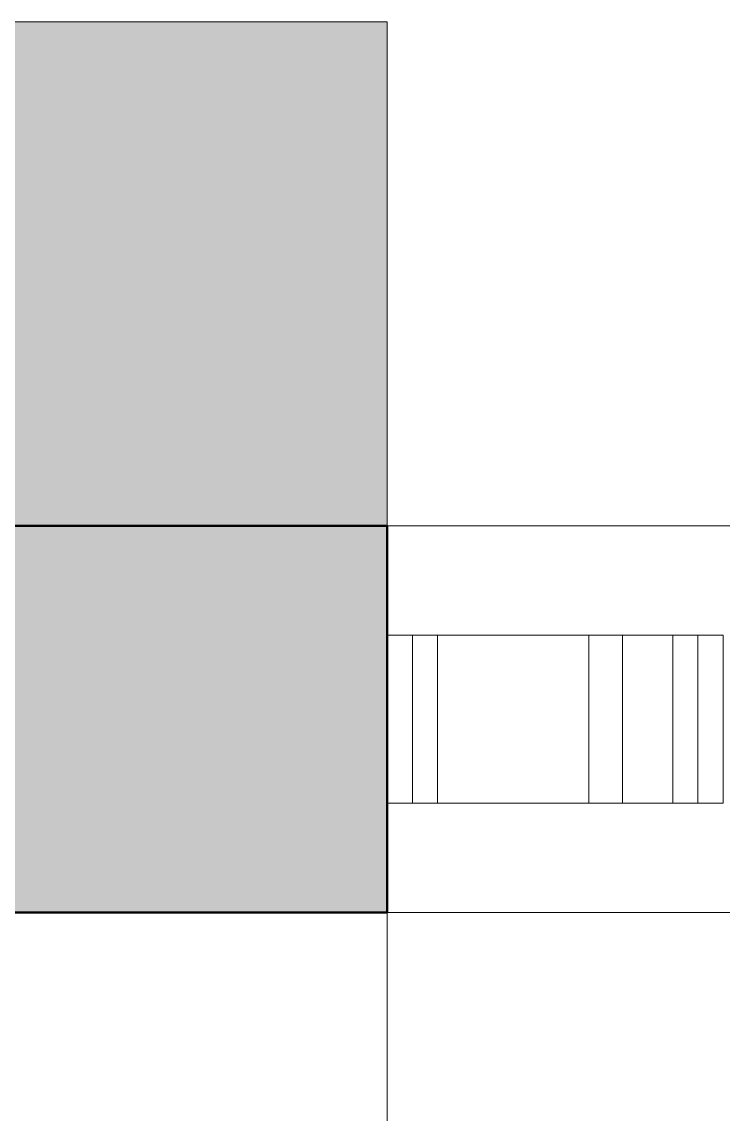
# Model space of a CAD drawing. Header units: inches. Extents: x 22 to 382261, y 22 to 371281.
# Drawn here: x 111441 to 111859, y 254545 to 255195 of the extents above; entities that cross this region are included whole.
import ezdxf

# ---------------------------------------------------------------- set-up
doc = ezdxf.new("R2010")
doc.units = ezdxf.units.IN
doc.header["$MEASUREMENT"] = 0
for name, color, linetype, lineweight in [('A-FLOR', 192, 'Continuous', 9), ('A-GLAZ-CURT', 52, 'Continuous', 9), ('A-WALL', 113, 'Continuous', 9), ('A-WALL-PATT', 111, 'Continuous', 9), ('Q-CASE', 31, 'Continuous', 9)]:
    doc.layers.add(name, color=color, linetype=linetype, lineweight=lineweight)

# ---------------------------------------------------------------- blocks, each defined once
blk = doc.blocks.new('Casework 23 - Casework 23-687365-01-Ground floor DIMENSION PLAN')
at = {"layer": 'Q-CASE'}
h = blk.add_hatch(color=256, dxfattribs=at)
h.paths.add_polyline_path([(-12668.8, 6768.19), (-12668.8, 7298.19), (-13198.8, 7298.19), (-13198.8, 6768.19)])
h.paths.add_polyline_path([(-19558.8, 6768.19), (-19558.8, 7298.19), (-20078.8, 7298.19), (-20078.8, 6768.19), (-19939.19, 6768.19)])
h.paths.add_polyline_path([(-27228.8, 6768.19), (-26698.8, 6768.19), (-26698.8, 7298.19), (-27228.8, 7298.19)])
h.paths.add_polyline_path([(-22798.8, 6768.19), (-22278.8, 6768.19), (-22278.8, 7298.19), (-22798.8, 7298.19)])
at = {"layer": 'Q-CASE', "lineweight": 18}
for p, q in [((-22278.8, 7298.19), (-22798.8, 7298.19)), ((-22278.8, 6768.19), (-22278.8, 7298.19)), ((-22798.8, 6768.19), (-22278.8, 6768.19))]:
    blk.add_line(p, q, dxfattribs=at)
blk = doc.blocks.new('s-wall - s-wall-779407-01-Ground floor DIMENSION PLAN')
at = {"layer": 'A-GLAZ-CURT'}
for p, q in [((-100, 50), (-85, 50)), ((-85, 50), (-100, 50)), ((-85, 50), (-70, 50)), ((-70, 50), (-85, 50)), ((-85, 50), (-70, 50)), ((-70, 50), (-85, 50)), ((-85, -50), (-85, 50)), ((-85, 50), (-85, -50)), ((-85, 50), (-70, 50)), ((-70, 50), (-85, 50)), ((-85, -50), (-85, 50)), ((-85, 50), (-85, -50)), ((20, 50), (-70, 50)), ((-70, 50), (20, 50)), ((-70, 50), (20, 50)), ((20, 50), (-70, 50)), ((-70, -50), (-70, 50)), ((-70, 50), (-70, -50)), ((-70, 50), (-70, -50)), ((-70, 50), (-70, -50)), ((-69.7, 50), (20, 50)), ((20, 50), (-69.7, 50)), ((-69.7, 50), (20, 50)), ((20, 50), (-69.7, 50)), ((-69.7, 50), (20, 50)), ((20, 50), (-69.7, 50)), ((20, 50), (40, 50)), ((40, 50), (20, 50)), ((20, 50), (40, 50)), ((40, 50), (20, 50)), ((20, 50), (40, 50)), ((40, 50), (20, 50)), ((20, -50), (20, 50)), ((20, -50), (20, 50)), ((20, 50), (20, -50)), ((20, 50), (20, -50)), ((40, 50), (70, 50)), ((70, 50), (40, 50)), ((40, 50), (70, 50)), ((70, 50), (40, 50)), ((40, 50), (70, 50)), ((70, 50), (40, 50)), ((40, 50), (70, 50)), ((70, 50), (40, 50)), ((40, -50), (40, 50)), ((40, 50), (40, -50)), ((70, 50), (85, 50)), ((85, 50), (70, 50)), ((70, 50), (85, 50)), ((85, 50), (70, 50)), ((70, 50), (85, 50)), ((85, 50), (70, 50)), ((70, 50), (70, -50)), ((70, 50), (70, -50)), ((85, 50), (100, 50)), ((100, 50), (85, 50)), ((85, 50), (85, -50)), ((85, 50), (85, -50)), ((85, 50), (85, -50)), ((85, 50), (85, -50)), ((100, 50), (100, -50)), ((100, 50), (100, -50)), ((-100, -50), (-85, -50)), ((-85, -50), (-100, -50)), ((-85, -50), (-70, -50)), ((-70, -50), (-85, -50)), ((-85, -50), (-70, -50)), ((-70, -50), (-85, -50)), ((-85, -50), (-70, -50)), ((-70, -50), (-85, -50)), ((20, -50), (-70, -50)), ((-70, -50), (20, -50)), ((-70, -50), (20, -50)), ((20, -50), (-70, -50)), ((-69.7, -50), (20, -50)), ((20, -50), (-69.7, -50)), ((-69.7, -50), (20, -50)), ((20, -50), (-69.7, -50)), ((-69.7, -50), (20, -50)), ((20, -50), (-69.7, -50)), ((20, -50), (40, -50)), ((40, -50), (20, -50)), ((20, -50), (40, -50)), ((40, -50), (20, -50)), ((20, -50), (40, -50)), ((40, -50), (20, -50)), ((40, -50), (70, -50)), ((70, -50), (40, -50)), ((40, -50), (70, -50)), ((70, -50), (40, -50)), ((40, -50), (70, -50)), ((70, -50), (40, -50)), ((40, -50), (70, -50)), ((70, -50), (40, -50)), ((70, -50), (85, -50)), ((85, -50), (70, -50)), ((70, -50), (85, -50)), ((85, -50), (70, -50)), ((70, -50), (85, -50)), ((85, -50), (70, -50)), ((85, -50), (100, -50)), ((100, -50), (85, -50))]:
    blk.add_line(p, q, dxfattribs=at)
blk = doc.blocks.new('s-wall - s-wall-V42-01-Ground floor DIMENSION PLAN')
at = {"layer": 'A-GLAZ-CURT'}
for p, q in [((-100, 50), (-85, 50)), ((-85, 50), (-100, 50)), ((-85, 50), (-70, 50)), ((-70, 50), (-85, 50)), ((-85, 50), (-70, 50)), ((-70, 50), (-85, 50)), ((-85, -50), (-85, 50)), ((-85, 50), (-85, -50)), ((-85, 50), (-70, 50)), ((-70, 50), (-85, 50)), ((-85, -50), (-85, 50)), ((-85, 50), (-85, -50)), ((20, 50), (-70, 50)), ((-70, 50), (20, 50)), ((-70, 50), (20, 50)), ((20, 50), (-70, 50)), ((-70, -50), (-70, 50)), ((-70, 50), (-70, -50)), ((-70, 50), (-70, -50)), ((-70, 50), (-70, -50)), ((-69.7, 50), (20, 50)), ((20, 50), (-69.7, 50)), ((-69.7, 50), (20, 50)), ((20, 50), (-69.7, 50)), ((-69.7, 50), (20, 50)), ((20, 50), (-69.7, 50)), ((20, 50), (40, 50)), ((40, 50), (20, 50)), ((20, 50), (40, 50)), ((40, 50), (20, 50)), ((20, 50), (40, 50)), ((40, 50), (20, 50)), ((20, -50), (20, 50)), ((20, -50), (20, 50)), ((20, 50), (20, -50)), ((20, 50), (20, -50)), ((40, 50), (70, 50)), ((70, 50), (40, 50)), ((40, 50), (70, 50)), ((70, 50), (40, 50)), ((40, 50), (70, 50)), ((70, 50), (40, 50)), ((40, 50), (70, 50)), ((70, 50), (40, 50)), ((40, -50), (40, 50)), ((40, 50), (40, -50)), ((70, 50), (85, 50)), ((85, 50), (70, 50)), ((70, 50), (85, 50)), ((85, 50), (70, 50)), ((70, 50), (85, 50)), ((85, 50), (70, 50)), ((70, 50), (70, -50)), ((70, 50), (70, -50)), ((85, 50), (100, 50)), ((100, 50), (85, 50)), ((85, 50), (85, -50)), ((85, 50), (85, -50)), ((85, 50), (85, -50)), ((85, 50), (85, -50)), ((100, 50), (100, -50)), ((100, 50), (100, -50)), ((-100, -50), (-85, -50)), ((-85, -50), (-100, -50)), ((-85, -50), (-70, -50)), ((-70, -50), (-85, -50)), ((-85, -50), (-70, -50)), ((-70, -50), (-85, -50)), ((-85, -50), (-70, -50)), ((-70, -50), (-85, -50)), ((20, -50), (-70, -50)), ((-70, -50), (20, -50)), ((-70, -50), (20, -50)), ((20, -50), (-70, -50)), ((-69.7, -50), (20, -50)), ((20, -50), (-69.7, -50)), ((-69.7, -50), (20, -50)), ((20, -50), (-69.7, -50)), ((-69.7, -50), (20, -50)), ((20, -50), (-69.7, -50)), ((20, -50), (40, -50)), ((40, -50), (20, -50)), ((20, -50), (40, -50)), ((40, -50), (20, -50)), ((20, -50), (40, -50)), ((40, -50), (20, -50)), ((40, -50), (70, -50)), ((70, -50), (40, -50)), ((40, -50), (70, -50)), ((70, -50), (40, -50)), ((40, -50), (70, -50)), ((70, -50), (40, -50)), ((40, -50), (70, -50)), ((70, -50), (40, -50)), ((70, -50), (85, -50)), ((85, -50), (70, -50)), ((70, -50), (85, -50)), ((85, -50), (70, -50)), ((70, -50), (85, -50)), ((85, -50), (70, -50)), ((85, -50), (100, -50)), ((100, -50), (85, -50))]:
    blk.add_line(p, q, dxfattribs=at)
blk = doc.blocks.new('s-wall - s-wall-V53-01-Ground floor DIMENSION PLAN')
at = {"layer": 'A-GLAZ-CURT'}
for p, q in [((-100, 50), (-85, 50)), ((-85, 50), (-100, 50)), ((-85, 50), (-70, 50)), ((-70, 50), (-85, 50)), ((-85, 50), (-70, 50)), ((-70, 50), (-85, 50)), ((-85, -50), (-85, 50)), ((-85, 50), (-85, -50)), ((-85, 50), (-70, 50)), ((-70, 50), (-85, 50)), ((-85, -50), (-85, 50)), ((-85, 50), (-85, -50)), ((20, 50), (-70, 50)), ((-70, 50), (20, 50)), ((-70, 50), (20, 50)), ((20, 50), (-70, 50)), ((-70, -50), (-70, 50)), ((-70, 50), (-70, -50)), ((-70, 50), (-70, -50)), ((-70, 50), (-70, -50)), ((-69.7, 50), (20, 50)), ((20, 50), (-69.7, 50)), ((-69.7, 50), (20, 50)), ((20, 50), (-69.7, 50)), ((-69.7, 50), (20, 50)), ((20, 50), (-69.7, 50)), ((20, 50), (40, 50)), ((40, 50), (20, 50)), ((20, 50), (40, 50)), ((40, 50), (20, 50)), ((20, 50), (40, 50)), ((40, 50), (20, 50)), ((20, -50), (20, 50)), ((20, -50), (20, 50)), ((20, 50), (20, -50)), ((20, 50), (20, -50)), ((40, 50), (70, 50)), ((70, 50), (40, 50)), ((40, 50), (70, 50)), ((70, 50), (40, 50)), ((40, 50), (70, 50)), ((70, 50), (40, 50)), ((40, 50), (70, 50)), ((70, 50), (40, 50)), ((40, -50), (40, 50)), ((40, 50), (40, -50)), ((70, 50), (85, 50)), ((85, 50), (70, 50)), ((70, 50), (85, 50)), ((85, 50), (70, 50)), ((70, 50), (85, 50)), ((85, 50), (70, 50)), ((70, 50), (70, -50)), ((70, 50), (70, -50)), ((85, 50), (100, 50)), ((100, 50), (85, 50)), ((85, 50), (85, -50)), ((85, 50), (85, -50)), ((85, 50), (85, -50)), ((85, 50), (85, -50)), ((100, 50), (100, -50)), ((100, 50), (100, -50)), ((-100, -50), (-85, -50)), ((-85, -50), (-100, -50)), ((-85, -50), (-70, -50)), ((-70, -50), (-85, -50)), ((-85, -50), (-70, -50)), ((-70, -50), (-85, -50)), ((-85, -50), (-70, -50)), ((-70, -50), (-85, -50)), ((20, -50), (-70, -50)), ((-70, -50), (20, -50)), ((-70, -50), (20, -50)), ((20, -50), (-70, -50)), ((-69.7, -50), (20, -50)), ((20, -50), (-69.7, -50)), ((-69.7, -50), (20, -50)), ((20, -50), (-69.7, -50)), ((-69.7, -50), (20, -50)), ((20, -50), (-69.7, -50)), ((20, -50), (40, -50)), ((40, -50), (20, -50)), ((20, -50), (40, -50)), ((40, -50), (20, -50)), ((20, -50), (40, -50)), ((40, -50), (20, -50)), ((40, -50), (70, -50)), ((70, -50), (40, -50)), ((40, -50), (70, -50)), ((70, -50), (40, -50)), ((40, -50), (70, -50)), ((70, -50), (40, -50)), ((40, -50), (70, -50)), ((70, -50), (40, -50)), ((70, -50), (85, -50)), ((85, -50), (70, -50)), ((70, -50), (85, -50)), ((85, -50), (70, -50)), ((70, -50), (85, -50)), ((85, -50), (70, -50)), ((85, -50), (100, -50)), ((100, -50), (85, -50))]:
    blk.add_line(p, q, dxfattribs=at)
blk = doc.blocks.new('s-wall - s-wall-V64-01-Ground floor DIMENSION PLAN')
at = {"layer": 'A-GLAZ-CURT'}
for p, q in [((-100, 50), (-85, 50)), ((-85, 50), (-100, 50)), ((-85, 50), (-70, 50)), ((-70, 50), (-85, 50)), ((-85, 50), (-70, 50)), ((-70, 50), (-85, 50)), ((-85, -50), (-85, 50)), ((-85, 50), (-85, -50)), ((-85, 50), (-70, 50)), ((-70, 50), (-85, 50)), ((-85, -50), (-85, 50)), ((-85, 50), (-85, -50)), ((20, 50), (-70, 50)), ((-70, 50), (20, 50)), ((-70, 50), (20, 50)), ((20, 50), (-70, 50)), ((-70, -50), (-70, 50)), ((-70, 50), (-70, -50)), ((-70, 50), (-70, -50)), ((-70, 50), (-70, -50)), ((-69.7, 50), (20, 50)), ((20, 50), (-69.7, 50)), ((-69.7, 50), (20, 50)), ((20, 50), (-69.7, 50)), ((-69.7, 50), (20, 50)), ((20, 50), (-69.7, 50)), ((20, 50), (40, 50)), ((40, 50), (20, 50)), ((20, 50), (40, 50)), ((40, 50), (20, 50)), ((20, 50), (40, 50)), ((40, 50), (20, 50)), ((20, -50), (20, 50)), ((20, -50), (20, 50)), ((20, 50), (20, -50)), ((20, 50), (20, -50)), ((40, 50), (70, 50)), ((70, 50), (40, 50)), ((40, 50), (70, 50)), ((70, 50), (40, 50)), ((40, 50), (70, 50)), ((70, 50), (40, 50)), ((40, 50), (70, 50)), ((70, 50), (40, 50)), ((40, -50), (40, 50)), ((40, 50), (40, -50)), ((70, 50), (85, 50)), ((85, 50), (70, 50)), ((70, 50), (85, 50)), ((85, 50), (70, 50)), ((70, 50), (85, 50)), ((85, 50), (70, 50)), ((70, 50), (70, -50)), ((70, 50), (70, -50)), ((85, 50), (100, 50)), ((100, 50), (85, 50)), ((85, 50), (85, -50)), ((85, 50), (85, -50)), ((85, 50), (85, -50)), ((85, 50), (85, -50)), ((100, 50), (100, -50)), ((100, 50), (100, -50)), ((-100, -50), (-85, -50)), ((-85, -50), (-100, -50)), ((-85, -50), (-70, -50)), ((-70, -50), (-85, -50)), ((-85, -50), (-70, -50)), ((-70, -50), (-85, -50)), ((-85, -50), (-70, -50)), ((-70, -50), (-85, -50)), ((20, -50), (-70, -50)), ((-70, -50), (20, -50)), ((-70, -50), (20, -50)), ((20, -50), (-70, -50)), ((-69.7, -50), (20, -50)), ((20, -50), (-69.7, -50)), ((-69.7, -50), (20, -50)), ((20, -50), (-69.7, -50)), ((-69.7, -50), (20, -50)), ((20, -50), (-69.7, -50)), ((20, -50), (40, -50)), ((40, -50), (20, -50)), ((20, -50), (40, -50)), ((40, -50), (20, -50)), ((20, -50), (40, -50)), ((40, -50), (20, -50)), ((40, -50), (70, -50)), ((70, -50), (40, -50)), ((40, -50), (70, -50)), ((70, -50), (40, -50)), ((40, -50), (70, -50)), ((70, -50), (40, -50)), ((40, -50), (70, -50)), ((70, -50), (40, -50)), ((70, -50), (85, -50)), ((85, -50), (70, -50)), ((70, -50), (85, -50)), ((85, -50), (70, -50)), ((70, -50), (85, -50)), ((85, -50), (70, -50)), ((85, -50), (100, -50)), ((100, -50), (85, -50))]:
    blk.add_line(p, q, dxfattribs=at)
blk = doc.blocks.new('s-wall - s-wall-V75-01-Ground floor DIMENSION PLAN')
at = {"layer": 'A-GLAZ-CURT'}
for p, q in [((-100, 50), (-85, 50)), ((-85, 50), (-100, 50)), ((-85, 50), (-70, 50)), ((-70, 50), (-85, 50)), ((-85, 50), (-70, 50)), ((-70, 50), (-85, 50)), ((-85, -50), (-85, 50)), ((-85, 50), (-85, -50)), ((-85, 50), (-70, 50)), ((-70, 50), (-85, 50)), ((-85, -50), (-85, 50)), ((-85, 50), (-85, -50)), ((20, 50), (-70, 50)), ((-70, 50), (20, 50)), ((-70, 50), (20, 50)), ((20, 50), (-70, 50)), ((-70, -50), (-70, 50)), ((-70, 50), (-70, -50)), ((-70, 50), (-70, -50)), ((-70, 50), (-70, -50)), ((-69.7, 50), (20, 50)), ((20, 50), (-69.7, 50)), ((-69.7, 50), (20, 50)), ((20, 50), (-69.7, 50)), ((-69.7, 50), (20, 50)), ((20, 50), (-69.7, 50)), ((20, 50), (85, 50)), ((40, 50), (20, 50)), ((20, 50), (40, 50)), ((85, 50), (20, 50)), ((20, 50), (85, 50)), ((40, 50), (20, 50)), ((20, -50), (20, 50)), ((20, -50), (20, 50)), ((20, 50), (20, -50)), ((20, 50), (20, -50)), ((70, 50), (40, 50)), ((40, 50), (70, 50)), ((70, 50), (40, 50)), ((40, 50), (70, 50)), ((70, 50), (40, 50)), ((40, -50), (40, 50)), ((40, 50), (40, -50)), ((85, 50), (70, 50)), ((70, 50), (85, 50)), ((85, 50), (70, 50)), ((70, 50), (70, -50)), ((70, 50), (70, -50)), ((85, 50), (100, 50)), ((100, 50), (85, 50)), ((85, 50), (85, -50)), ((85, 50), (85, -50)), ((85, 50), (85, -50)), ((85, 50), (85, -50)), ((100, 50), (100, -50)), ((100, 50), (100, -50)), ((-100, -50), (-85, -50)), ((-85, -50), (-100, -50)), ((-85, -50), (-70, -50)), ((-70, -50), (-85, -50)), ((-85, -50), (-70, -50)), ((-70, -50), (-85, -50)), ((-85, -50), (-70, -50)), ((-70, -50), (-85, -50)), ((20, -50), (-70, -50)), ((-70, -50), (20, -50)), ((-70, -50), (20, -50)), ((20, -50), (-70, -50)), ((-69.7, -50), (20, -50)), ((20, -50), (-69.7, -50)), ((-69.7, -50), (20, -50)), ((20, -50), (-69.7, -50)), ((-69.7, -50), (20, -50)), ((20, -50), (-69.7, -50)), ((20, -50), (40, -50)), ((85, -50), (20, -50)), ((20, -50), (85, -50)), ((40, -50), (20, -50)), ((20, -50), (40, -50)), ((85, -50), (20, -50)), ((40, -50), (70, -50)), ((70, -50), (40, -50)), ((40, -50), (70, -50)), ((40, -50), (70, -50)), ((70, -50), (40, -50)), ((70, -50), (85, -50)), ((85, -50), (70, -50)), ((70, -50), (85, -50)), ((85, -50), (100, -50)), ((100, -50), (85, -50))]:
    blk.add_line(p, q, dxfattribs=at)
blk = doc.blocks.new('s-wall - s-wall-V86-01-Ground floor DIMENSION PLAN')
at = {"layer": 'A-GLAZ-CURT'}
for p, q in [((-100, 50), (-85, 50)), ((-85, 50), (-100, 50)), ((-85, 50), (-70, 50)), ((-70, 50), (-85, 50)), ((-85, 50), (-70, 50)), ((-70, 50), (-85, 50)), ((-85, -50), (-85, 50)), ((-85, 50), (-85, -50)), ((-85, 50), (-70, 50)), ((-70, 50), (-85, 50)), ((-85, -50), (-85, 50)), ((-85, 50), (-85, -50)), ((20, 50), (-70, 50)), ((-70, 50), (20, 50)), ((-70, 50), (20, 50)), ((20, 50), (-70, 50)), ((-70, -50), (-70, 50)), ((-70, 50), (-70, -50)), ((-70, 50), (-70, -50)), ((-70, 50), (-70, -50)), ((-69.7, 50), (20, 50)), ((20, 50), (-69.7, 50)), ((-69.7, 50), (20, 50)), ((20, 50), (-69.7, 50)), ((-69.7, 50), (20, 50)), ((20, 50), (-69.7, 50)), ((20, 50), (40, 50)), ((85, 50), (20, 50)), ((20, 50), (85, 50)), ((40, 50), (20, 50)), ((20, 50), (40, 50)), ((85, 50), (20, 50)), ((20, -50), (20, 50)), ((20, -50), (20, 50)), ((20, 50), (20, -50)), ((20, 50), (20, -50)), ((40, 50), (70, 50)), ((70, 50), (40, 50)), ((40, 50), (70, 50)), ((40, 50), (70, 50)), ((70, 50), (40, 50)), ((40, -50), (40, 50)), ((40, 50), (40, -50)), ((70, 50), (85, 50)), ((85, 50), (70, 50)), ((70, 50), (85, 50)), ((70, 50), (70, -50)), ((70, 50), (70, -50)), ((85, 50), (100, 50)), ((100, 50), (85, 50)), ((85, 50), (85, -50)), ((85, 50), (85, -50)), ((85, 50), (85, -50)), ((85, 50), (85, -50)), ((100, 50), (100, -50)), ((100, 50), (100, -50)), ((-100, -50), (-85, -50)), ((-85, -50), (-100, -50)), ((-85, -50), (-70, -50)), ((-70, -50), (-85, -50)), ((-85, -50), (-70, -50)), ((-70, -50), (-85, -50)), ((-85, -50), (-70, -50)), ((-70, -50), (-85, -50)), ((20, -50), (-70, -50)), ((-70, -50), (20, -50)), ((-70, -50), (20, -50)), ((20, -50), (-70, -50)), ((-69.7, -50), (20, -50)), ((20, -50), (-69.7, -50)), ((-69.7, -50), (20, -50)), ((20, -50), (-69.7, -50)), ((-69.7, -50), (20, -50)), ((20, -50), (-69.7, -50)), ((20, -50), (85, -50)), ((40, -50), (20, -50)), ((20, -50), (40, -50)), ((85, -50), (20, -50)), ((20, -50), (85, -50)), ((40, -50), (20, -50)), ((70, -50), (40, -50)), ((40, -50), (70, -50)), ((70, -50), (40, -50)), ((40, -50), (70, -50)), ((70, -50), (40, -50)), ((85, -50), (70, -50)), ((70, -50), (85, -50)), ((85, -50), (70, -50)), ((85, -50), (100, -50)), ((100, -50), (85, -50))]:
    blk.add_line(p, q, dxfattribs=at)
blk = doc.blocks.new('s-wall - s-wall-V97-01-Ground floor DIMENSION PLAN')
at = {"layer": 'A-GLAZ-CURT'}
h = blk.add_hatch(dxfattribs=at)
h.set_pattern_fill('FP_16', color=256, style=0, pattern_type=2)
h.set_pattern_definition([(45, (22178.8, -6883.2), (-440.033, 440.033), []), (45, (22178.8, -6216.44), (-440.033, 440.033), [])])
h.paths.add_polyline_path([(40, -50), (40, 50), (-85, 50), (-85, -50), (-69.7, -50)])
h.paths.add_polyline_path([(85, -50), (85, 50), (70, 50), (70, -50)])
for p, q in [((-85, 50), (-100, 50)), ((-100, 50), (-100, -50)), ((-85, 50), (-100, 50)), ((-85, -50), (-85, 50)), ((-85, 50), (-85, -50)), ((-70, 50), (-85, 50)), ((-85, 50), (-70, 50)), ((40, 50), (-85, 50)), ((-85, 50), (-85, -50)), ((-85, 50), (-85, -50)), ((-70, 50), (-85, 50)), ((-70, 50), (-70, -50)), ((-70, 50), (-70, -50)), ((20, 50), (-70, 50)), ((-70, 50), (20, 50)), ((20, 50), (-69.7, 50)), ((-69.7, 50), (20, 50)), ((20, 50), (-69.7, 50)), ((40, 50), (20, 50)), ((20, 50), (40, 50)), ((20, -50), (20, 50)), ((20, -50), (20, 50)), ((40, 50), (20, 50)), ((70, 50), (40, 50)), ((40, 50), (70, 50)), ((40, -50), (40, 50)), ((40, 50), (40, -50)), ((70, 50), (40, 50)), ((40, 50), (70, 50)), ((85, 50), (70, 50)), ((70, 50), (85, 50)), ((85, 50), (70, 50)), ((70, 50), (70, -50)), ((70, 50), (70, -50)), ((85, 50), (70, 50)), ((100, 50), (85, 50)), ((85, 50), (85, -50)), ((85, 50), (85, -50)), ((100, 50), (85, 50)), ((85, -50), (85, 50)), ((85, 50), (85, -50)), ((100, -50), (100, 50)), ((100, 50), (100, -50)), ((-100, -50), (-85, -50)), ((-100, -50), (-85, -50)), ((-85, -50), (-70, -50)), ((-70, -50), (-85, -50)), ((-85, -50), (40, -50)), ((-85, -50), (-70, -50)), ((20, -50), (-70, -50)), ((-70, -50), (20, -50)), ((-69.7, -50), (20, -50)), ((20, -50), (-69.7, -50)), ((-69.7, -50), (20, -50)), ((20, -50), (40, -50)), ((40, -50), (20, -50)), ((20, -50), (40, -50)), ((40, -50), (70, -50)), ((70, -50), (40, -50)), ((40, -50), (70, -50)), ((70, -50), (40, -50)), ((70, -50), (85, -50)), ((85, -50), (70, -50)), ((70, -50), (85, -50)), ((70, -50), (85, -50)), ((85, -50), (100, -50)), ((85, -50), (100, -50))]:
    blk.add_line(p, q, dxfattribs=at)

msp = doc.modelspace()

# ---------------------------------------------------------------- hatches: boundary and pattern name
at = {"layer": 'A-WALL-PATT'}
h = msp.add_hatch(dxfattribs=at)
h.set_pattern_fill('FP_1', color=256, style=0, pattern_type=2)
h.set_pattern_definition([(45, (133937.6, 247897.3), (-440.033, 440.033), []), (45, (133937.6, 248564), (-440.033, 440.033), [])])
h.paths.add_polyline_path([(111658.82, 254665.46), (111658.82, 254895.46), (103628.82, 254895.46), (103628.82, 254665.46), (111458.19, 254665.46)])

# ---------------------------------------------------------------- linework, layer by layer
at = {"layer": 'A-FLOR'}
msp.add_line((111658.82, 250525.46), (111658.82, 254665.46), dxfattribs=at)
at = {"layer": 'A-WALL', "lineweight": 50}
for p, q in [((111658.82, 254895.46), (103628.82, 254895.46)), ((111658.82, 254665.46), (111658.82, 254895.46)), ((106938.82, 254665.46), (111658.82, 254665.46))]:
    msp.add_line(p, q, dxfattribs=at)
at = {"layer": 'A-WALL'}
for p, q in [((111658.82, 254895.46), (113858.82, 254895.46)), ((113858.82, 254665.46), (111658.82, 254665.46))]:
    msp.add_line(p, q, dxfattribs=at)

# ---------------------------------------------------------------- block references
at = {"layer": 'A-GLAZ-CURT'}
for name in ['s-wall - s-wall-779407-01-Ground floor DIMENSION PLAN', 's-wall - s-wall-V42-01-Ground floor DIMENSION PLAN', 's-wall - s-wall-V53-01-Ground floor DIMENSION PLAN', 's-wall - s-wall-V64-01-Ground floor DIMENSION PLAN', 's-wall - s-wall-V75-01-Ground floor DIMENSION PLAN', 's-wall - s-wall-V86-01-Ground floor DIMENSION PLAN', 's-wall - s-wall-V97-01-Ground floor DIMENSION PLAN']:
    msp.add_blockref(name, (111758.82, 254780.46), dxfattribs=at)
at = {"layer": 'Q-CASE'}
msp.add_blockref('Casework 23 - Casework 23-687365-01-Ground floor DIMENSION PLAN', (133937.62, 247897.27), dxfattribs=at)

doc.saveas('drawing.dxf')
